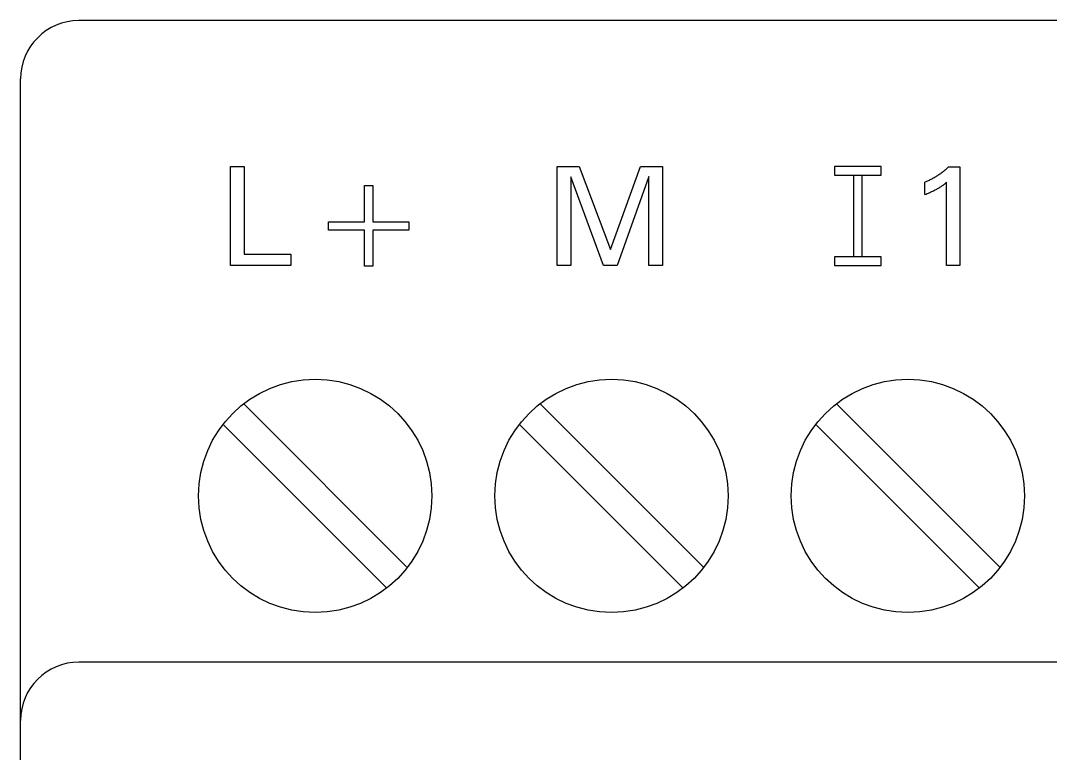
# Model space of a CAD drawing. Extents: x 0 to 420, y 0 to 297.
# Drawn here: x 158.8 to 176.45, y 237.43 to 250 of the extents above; entities that cross this region are included whole.
import ezdxf

# ---------------------------------------------------------------- set-up
doc = ezdxf.new("R2010")
doc.units = 0
doc.header["$LTSCALE"] = 23.1
doc.layers.add('10000_FRONT', color=7, linetype='CONTINUOUS')

msp = doc.modelspace()

# ---------------------------------------------------------------- linework, layer by layer
at = {"layer": '10000_FRONT', "color": 7, "linetype": 'CONTINUOUS'}
for p, q in [((193.3, 250), (159.8, 250)), ((158.8, 161), (158.8, 249)), ((162.4, 245.8), (162.4, 247.5)), ((162.4, 247.5), (162.633, 247.5)), ((162.633, 247.5), (162.633, 245.993)), ((168, 245.8), (168, 247.5)), ((168, 247.5), (168.377, 247.5)), ((168.377, 247.5), (168.911, 246.077)), ((168.911, 246.077), (169.428, 247.5)), ((169.428, 247.5), (169.805, 247.5)), ((169.805, 247.5), (169.805, 245.8)), ((172.75, 247.5), (172.75, 247.35)), ((173.55, 247.5), (172.75, 247.5)), ((173.55, 247.35), (173.55, 247.5)), ((168.233, 247.322), (168.233, 245.8)), ((168.793, 245.8), (168.233, 247.322)), ((169.572, 247.324), (169.027, 245.8)), ((169.572, 245.8), (169.572, 247.324)), ((172.75, 247.35), (173.55, 247.35)), ((173.075, 247.35), (173.075, 245.95)), ((173.225, 245.95), (173.225, 247.35)), ((174.489, 247.322), (174.475, 247.314)), ((174.503, 247.33), (174.489, 247.322)), ((174.516, 247.339), (174.503, 247.33)), ((174.53, 247.348), (174.516, 247.339)), ((174.543, 247.357), (174.53, 247.348)), ((174.557, 247.366), (174.543, 247.357)), ((174.57, 247.375), (174.557, 247.366)), ((174.583, 247.385), (174.57, 247.375)), ((174.596, 247.395), (174.583, 247.385)), ((174.609, 247.405), (174.596, 247.395)), ((174.622, 247.415), (174.609, 247.405)), ((174.634, 247.425), (174.622, 247.415)), ((174.647, 247.435), (174.634, 247.425)), ((174.659, 247.446), (174.647, 247.435)), ((174.671, 247.457), (174.659, 247.446)), ((174.683, 247.468), (174.671, 247.457)), ((174.695, 247.479), (174.683, 247.468)), ((174.707, 247.49), (174.695, 247.479)), ((174.707, 247.49), (174.9, 247.49)), ((174.9, 247.49), (174.9, 245.8)), ((164.694, 246.552), (164.694, 247.17)), ((164.694, 247.17), (164.839, 247.17)), ((164.839, 247.17), (164.839, 246.552)), ((174.315, 247.235), (174.3, 247.229)), ((174.3, 247.017), (174.3, 247.229)), ((174.33, 247.241), (174.315, 247.235)), ((174.345, 247.247), (174.33, 247.241)), ((174.36, 247.254), (174.345, 247.247)), ((174.375, 247.261), (174.36, 247.254)), ((174.389, 247.268), (174.375, 247.261)), ((174.404, 247.275), (174.389, 247.268)), ((174.418, 247.282), (174.404, 247.275)), ((174.433, 247.29), (174.418, 247.282)), ((174.447, 247.298), (174.433, 247.29)), ((174.461, 247.305), (174.447, 247.298)), ((174.475, 247.314), (174.461, 247.305)), ((174.545, 247.135), (174.558, 247.143)), ((174.558, 247.143), (174.57, 247.151)), ((174.57, 247.151), (174.581, 247.158)), ((174.581, 247.158), (174.591, 247.165)), ((174.591, 247.165), (174.602, 247.173)), ((174.602, 247.173), (174.613, 247.181)), ((174.613, 247.181), (174.624, 247.19)), ((174.624, 247.19), (174.636, 247.198)), ((174.636, 247.198), (174.654, 247.213)), ((174.654, 247.213), (174.672, 247.228)), ((174.672, 245.8), (174.672, 247.228)), ((174.3, 247.017), (174.321, 247.025)), ((174.321, 247.025), (174.342, 247.034)), ((174.342, 247.034), (174.363, 247.042)), ((174.363, 247.042), (174.384, 247.051)), ((174.384, 247.051), (174.404, 247.061)), ((174.404, 247.061), (174.42, 247.068)), ((174.42, 247.068), (174.435, 247.075)), ((174.435, 247.075), (174.45, 247.082)), ((174.45, 247.082), (174.465, 247.09)), ((174.465, 247.09), (174.48, 247.097)), ((174.48, 247.097), (174.494, 247.105)), ((174.494, 247.105), (174.507, 247.112)), ((174.507, 247.112), (174.52, 247.12)), ((174.52, 247.12), (174.533, 247.127)), ((174.533, 247.127), (174.545, 247.135)), ((164.076, 246.407), (164.076, 246.552)), ((164.076, 246.552), (164.694, 246.552)), ((164.839, 246.552), (165.457, 246.552)), ((165.457, 246.552), (165.457, 246.407)), ((164.694, 246.407), (164.076, 246.407)), ((164.694, 245.789), (164.694, 246.407)), ((164.839, 246.407), (164.839, 245.789)), ((165.457, 246.407), (164.839, 246.407)), ((162.633, 245.993), (163.435, 245.993)), ((163.435, 245.993), (163.435, 245.8)), ((172.75, 245.95), (172.75, 245.8)), ((173.55, 245.95), (172.75, 245.95)), ((173.55, 245.8), (173.55, 245.95)), ((163.435, 245.8), (162.4, 245.8)), ((164.839, 245.789), (164.694, 245.789)), ((168.233, 245.8), (168, 245.8)), ((169.027, 245.8), (168.793, 245.8)), ((169.805, 245.8), (169.572, 245.8)), ((172.75, 245.8), (173.55, 245.8)), ((174.9, 245.8), (174.672, 245.8)), ((165.418, 240.636), (162.633, 243.421)), ((170.498, 240.636), (167.713, 243.421)), ((175.578, 240.636), (172.793, 243.421)), ((162.282, 243.064), (165.067, 240.279)), ((167.362, 243.064), (170.147, 240.279)), ((172.442, 243.064), (175.227, 240.279)), ((193.3, 239), (159.8, 239))]:
    msp.add_line(p, q, dxfattribs=at)
for centre in [(163.85, 241.85), (168.93, 241.85), (174.01, 241.85)]:
    msp.add_circle(centre, 2, dxfattribs=at)
for centre in [(159.8, 249), (159.8, 238)]:
    msp.add_arc(centre, 1, 90, 180, dxfattribs=at)

doc.saveas('drawing.dxf')
